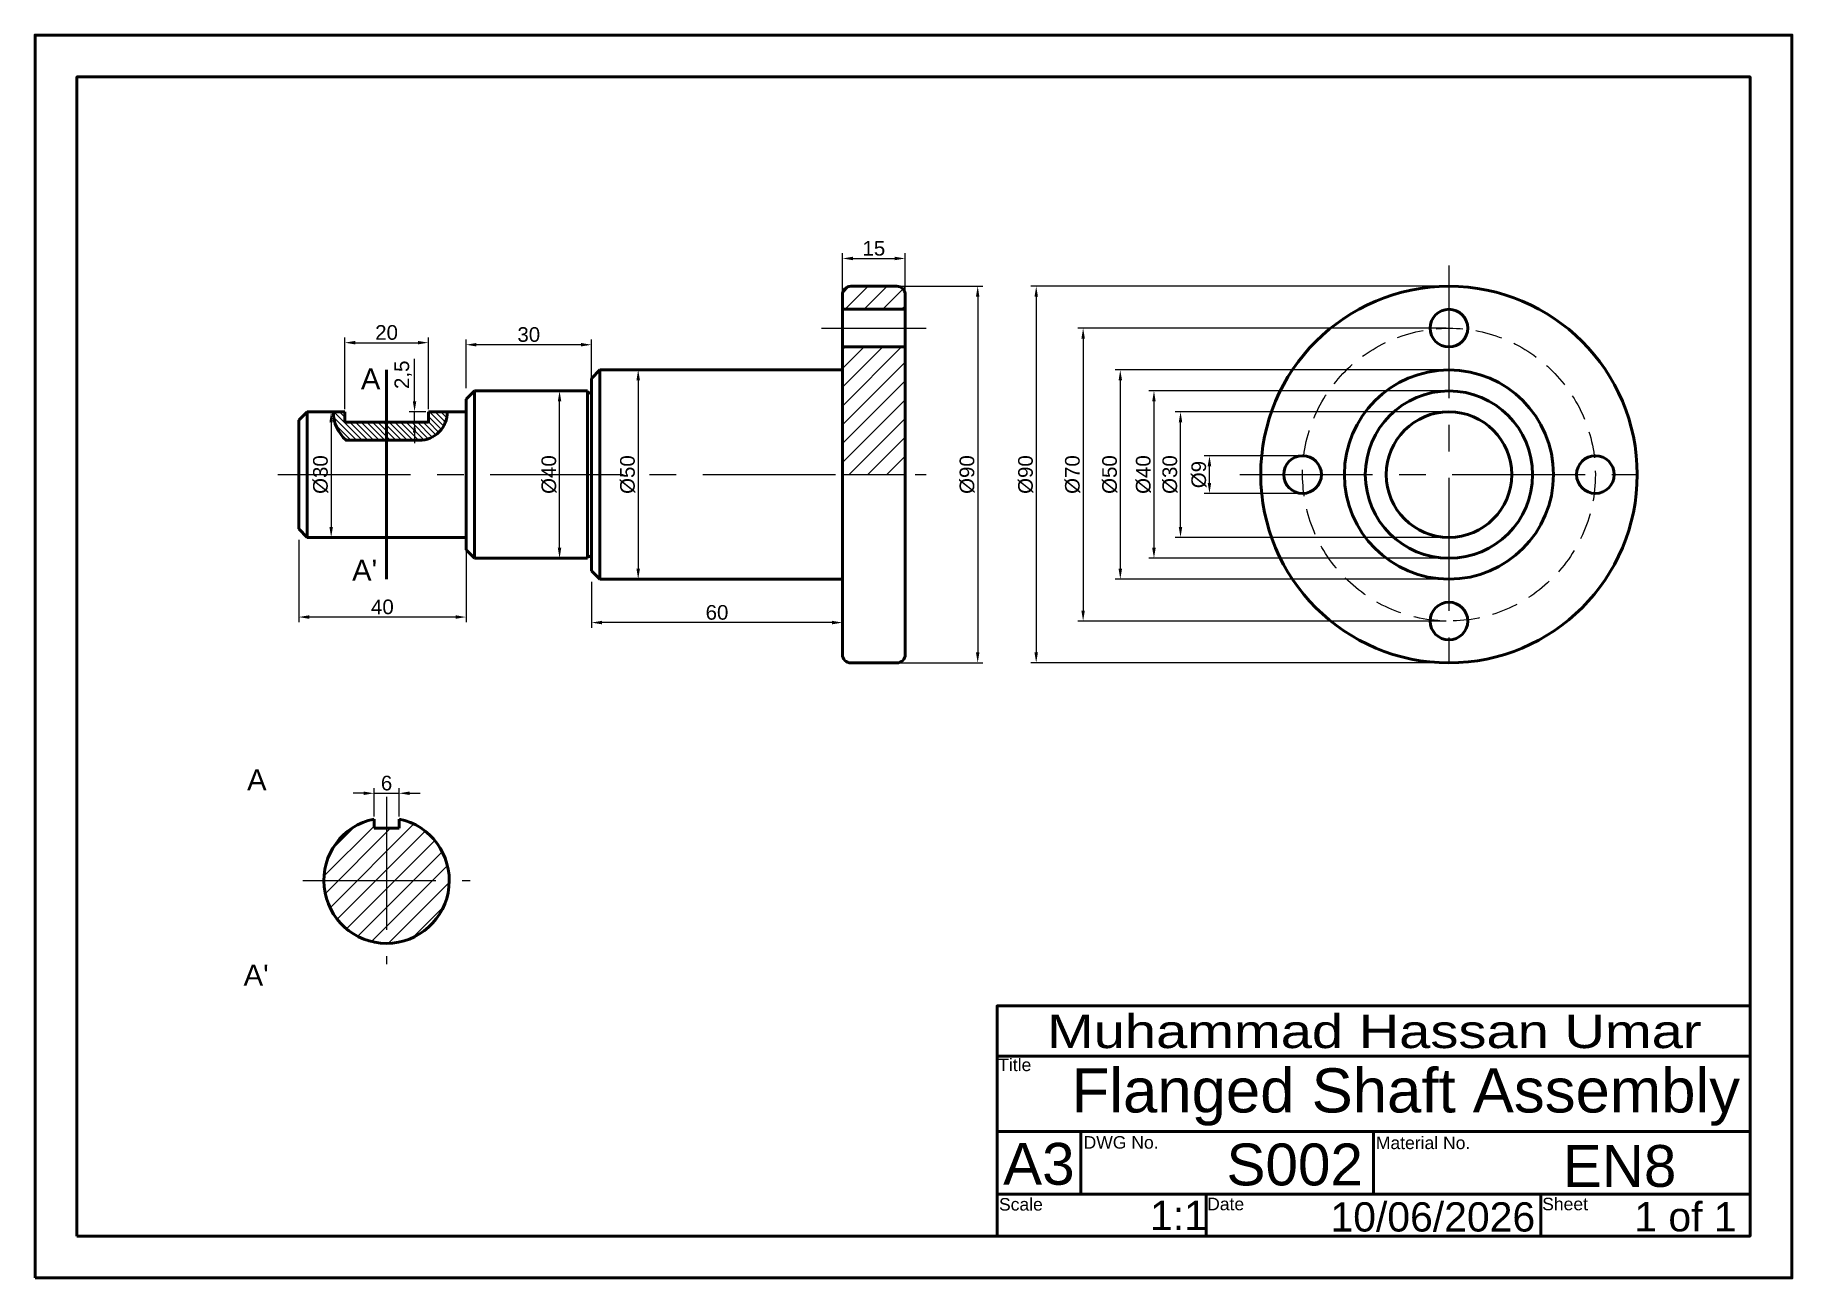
# Model space of a CAD drawing. Header units: millimetres. Extents: x 0 to 420, y 0 to 297.
import ezdxf

# ---------------------------------------------------------------- set-up
doc = ezdxf.new("R2010")
doc.units = ezdxf.units.MM
doc.linetypes.add('CENTER', pattern=[50.8, 31.75, -6.35, 6.35, -6.35])
doc.linetypes.add('HIDDEN', pattern=[9.525, 6.35, -3.175])
for name, color, linetype, lineweight in [('Array Circle', 7, 'HIDDEN', 25), ('Center', 1, 'CENTER', 25), ('Dimensions', 251, 'Continuous', 25), ('Hatch', 3, 'Continuous', 25), ('Hidden', 5, 'Continuous', 25), ('Outline', 7, 'Continuous', 50)]:
    doc.layers.add(name, color=color, linetype=linetype, lineweight=lineweight)
doc.styles.get("Standard").update_dxf_attribs({"font": 'arial.ttf'})
doc.dimstyles.new('ISO-25', dxfattribs={"dimtxt": 3.5, "dimasz": 2.5, "dimexe": 1.25, "dimexo": 0.625, "dimtad": 1, "dimtxsty": 'Standard', "dimcen": 2.5, "dimadec": 0, "dimazin": 0, "dimtfac": 1, "dimtmove": 0, "dimatfit": 3, "dimfxl": 1, "dimarcsym": 0})

# ---------------------------------------------------------------- blocks, each defined once
blk = doc.blocks.new('*U3')
at = {"layer": 'Outline'}
blk.add_circle((0, 0), 4.5, dxfattribs=at)
blk = doc.blocks.new('*U4')
at = {"layer": 'Outline', "color": 0, "linetype": 'ByBlock', "lineweight": -2, "transparency": 16777216}
blk.add_blockref('*U3', (300, 237), dxfattribs=at)
for p, rotation in [((265, 202), 90), ((335, 202), 270), ((300, 167), 180)]:
    blk.add_blockref('*U3', p, dxfattribs=dict(at, rotation=rotation))
blk = doc.blocks.new('*D5')
at = {"layer": 'Defpoints', "color": 0, "transparency": 16777216}
for p in [(63.02, 176.98), (103.02, 176.98), (63.02, 157.93)]:
    blk.add_point(p, dxfattribs=at)
at = {"layer": 'Dimensions', "color": 0, "lineweight": -2, "transparency": 16777216}
for p, q in [((63.02, 176.35), (63.02, 156.68)), ((103.02, 176.35), (103.02, 156.68)), ((100.52, 157.93), (65.52, 157.93))]:
    blk.add_line(p, q, dxfattribs=at)
at = {"layer": 'Dimensions', "color": 0, "transparency": 16777216}
for points in [[(65.52, 158.35), (65.52, 157.51), (63.02, 157.93)], [(100.52, 158.35), (100.52, 157.51), (103.02, 157.93)]]:
    blk.add_solid(points, dxfattribs=at)
at = {"layer": 'Dimensions', "color": 0, "transparency": 16777216, "insert": (83.02, 160.34), "char_height": 3.5, "attachment_point": 5}
blk.add_mtext('40', dxfattribs=at)
blk = doc.blocks.new('*D6')
at = {"layer": 'Defpoints', "color": 0, "transparency": 16777216}
for p in [(103.02, 223.01), (103.02, 211.98), (133.02, 211.98)]:
    blk.add_point(p, dxfattribs=at)
at = {"layer": 'Dimensions', "color": 0, "lineweight": -2, "transparency": 16777216}
for p, q in [((103.02, 212.6), (103.02, 224.26)), ((130.52, 223.01), (105.52, 223.01)), ((133.02, 212.6), (133.02, 224.26))]:
    blk.add_line(p, q, dxfattribs=at)
at = {"layer": 'Dimensions', "color": 0, "transparency": 16777216}
for points in [[(105.52, 223.43), (105.52, 222.6), (103.02, 223.01)], [(130.52, 223.43), (130.52, 222.6), (133.02, 223.01)]]:
    blk.add_solid(points, dxfattribs=at)
at = {"layer": 'Dimensions', "color": 0, "transparency": 16777216, "insert": (118.02, 225.43), "char_height": 3.5, "attachment_point": 5}
blk.add_mtext('30', dxfattribs=at)
blk = doc.blocks.new('*D7')
at = {"layer": 'Defpoints', "color": 0, "transparency": 16777216}
for p in [(133.02, 166.98), (193.02, 166.98), (133.02, 156.61)]:
    blk.add_point(p, dxfattribs=at)
at = {"layer": 'Dimensions', "color": 0, "lineweight": -2, "transparency": 16777216}
for p, q in [((133.02, 166.35), (133.02, 155.36)), ((193.02, 166.35), (193.02, 155.36)), ((190.52, 156.61), (135.52, 156.61))]:
    blk.add_line(p, q, dxfattribs=at)
at = {"layer": 'Dimensions', "color": 0, "transparency": 16777216}
for points in [[(135.52, 157.03), (135.52, 156.19), (133.02, 156.61)], [(190.52, 157.03), (190.52, 156.19), (193.02, 156.61)]]:
    blk.add_solid(points, dxfattribs=at)
at = {"layer": 'Dimensions', "color": 0, "transparency": 16777216, "insert": (163.02, 159.02), "char_height": 3.5, "attachment_point": 5}
blk.add_mtext('60', dxfattribs=at)
blk = doc.blocks.new('*D8')
at = {"layer": 'Defpoints', "color": 0, "transparency": 16777216}
for p in [(208.02, 243.63), (193.02, 234.98), (208.02, 234.98)]:
    blk.add_point(p, dxfattribs=at)
at = {"layer": 'Dimensions', "color": 0, "lineweight": -2, "transparency": 16777216}
for p, q in [((193.02, 235.6), (193.02, 244.88)), ((195.52, 243.63), (205.52, 243.63)), ((208.02, 235.6), (208.02, 244.88))]:
    blk.add_line(p, q, dxfattribs=at)
at = {"layer": 'Dimensions', "color": 0, "transparency": 16777216}
for points in [[(195.52, 244.04), (195.52, 243.21), (193.02, 243.63)], [(205.52, 244.04), (205.52, 243.21), (208.02, 243.63)]]:
    blk.add_solid(points, dxfattribs=at)
at = {"layer": 'Dimensions', "color": 0, "transparency": 16777216, "insert": (200.52, 246.04), "char_height": 3.5, "attachment_point": 5}
blk.add_mtext('15', dxfattribs=at)
blk = doc.blocks.new('*D10')
at = {"layer": 'Defpoints', "color": 0, "transparency": 16777216}
for p in [(135.02, 216.98), (135.02, 166.98), (144.18, 166.98)]:
    blk.add_point(p, dxfattribs=at)
at = {"layer": 'Dimensions', "color": 0, "lineweight": -2, "transparency": 16777216}
for p, q in [((135.64, 216.98), (145.43, 216.98)), ((144.18, 214.48), (144.18, 169.48)), ((135.64, 166.98), (145.43, 166.98))]:
    blk.add_line(p, q, dxfattribs=at)
at = {"layer": 'Dimensions', "color": 0, "transparency": 16777216}
for points in [[(143.76, 214.48), (144.6, 214.48), (144.18, 216.98)], [(143.76, 169.48), (144.6, 169.48), (144.18, 166.98)]]:
    blk.add_solid(points, dxfattribs=at)
at = {"layer": 'Dimensions', "color": 0, "transparency": 16777216, "insert": (141.67, 191.98), "char_height": 3.5, "attachment_point": 5, "rotation": 90}
blk.add_mtext('%%C50', dxfattribs=at)
blk = doc.blocks.new('*D11')
at = {"layer": 'Defpoints', "color": 0, "transparency": 16777216}
for p in [(125.38, 211.98), (132.02, 211.98), (132.02, 171.98)]:
    blk.add_point(p, dxfattribs=at)
at = {"layer": 'Dimensions', "color": 0, "lineweight": -2, "transparency": 16777216}
for p, q in [((131.39, 211.98), (124.13, 211.98)), ((125.38, 174.48), (125.38, 209.48)), ((131.39, 171.98), (124.13, 171.98))]:
    blk.add_line(p, q, dxfattribs=at)
at = {"layer": 'Dimensions', "color": 0, "transparency": 16777216}
for points in [[(124.96, 209.48), (125.79, 209.48), (125.38, 211.98)], [(124.96, 174.48), (125.79, 174.48), (125.38, 171.98)]]:
    blk.add_solid(points, dxfattribs=at)
at = {"layer": 'Dimensions', "color": 0, "transparency": 16777216, "insert": (122.87, 191.98), "char_height": 3.5, "attachment_point": 5, "rotation": 90}
blk.add_mtext('%%C40', dxfattribs=at)
blk = doc.blocks.new('*D12')
at = {"layer": 'Defpoints', "color": 0, "transparency": 16777216}
for p in [(69.52, 206.98), (69.52, 176.98), (70.77, 176.98)]:
    blk.add_point(p, dxfattribs=at)
at = {"layer": 'Dimensions', "color": 0, "lineweight": -2, "transparency": 16777216}
for p, q in [((70.14, 206.98), (72.02, 206.98)), ((70.77, 204.48), (70.77, 179.48)), ((70.14, 176.98), (72.02, 176.98))]:
    blk.add_line(p, q, dxfattribs=at)
at = {"layer": 'Dimensions', "color": 0, "transparency": 16777216}
for points in [[(70.36, 204.48), (71.19, 204.48), (70.77, 206.98)], [(70.36, 179.48), (71.19, 179.48), (70.77, 176.98)]]:
    blk.add_solid(points, dxfattribs=at)
at = {"layer": 'Dimensions', "color": 0, "transparency": 16777216, "insert": (68.26, 191.98), "char_height": 3.5, "attachment_point": 5, "rotation": 90}
blk.add_mtext('%%C30', dxfattribs=at)
blk = doc.blocks.new('*D16')
at = {"layer": 'Defpoints', "color": 0, "transparency": 16777216}
for p in [(280.76, 196.48), (303.02, 196.48), (303.02, 187.48)]:
    blk.add_point(p, dxfattribs=at)
at = {"layer": 'Dimensions', "color": 0, "lineweight": -2, "transparency": 16777216}
for p, q in [((302.39, 196.48), (279.51, 196.48)), ((280.76, 189.98), (280.76, 193.98)), ((302.39, 187.48), (279.51, 187.48))]:
    blk.add_line(p, q, dxfattribs=at)
at = {"layer": 'Dimensions', "color": 0, "transparency": 16777216}
for points in [[(280.34, 193.98), (281.17, 193.98), (280.76, 196.48)], [(280.34, 189.98), (281.17, 189.98), (280.76, 187.48)]]:
    blk.add_solid(points, dxfattribs=at)
at = {"layer": 'Dimensions', "color": 0, "transparency": 16777216, "insert": (278.25, 191.98), "char_height": 3.5, "attachment_point": 5, "rotation": 90}
blk.add_mtext('%%C9', dxfattribs=at)
blk = doc.blocks.new('*D17')
at = {"layer": 'Defpoints', "color": 0, "transparency": 16777216}
for p in [(94.02, 223.5), (74.02, 206.98), (94.02, 206.98)]:
    blk.add_point(p, dxfattribs=at)
at = {"layer": 'Dimensions', "color": 0, "lineweight": -2, "transparency": 16777216}
for p, q in [((74.02, 207.6), (74.02, 224.75)), ((76.52, 223.5), (91.52, 223.5)), ((94.02, 207.6), (94.02, 224.75))]:
    blk.add_line(p, q, dxfattribs=at)
at = {"layer": 'Dimensions', "color": 0, "transparency": 16777216}
for points in [[(76.52, 223.92), (76.52, 223.09), (74.02, 223.5)], [(91.52, 223.92), (91.52, 223.09), (94.02, 223.5)]]:
    blk.add_solid(points, dxfattribs=at)
at = {"layer": 'Dimensions', "color": 0, "transparency": 16777216, "insert": (84.02, 225.92), "char_height": 3.5, "attachment_point": 5}
blk.add_mtext('20', dxfattribs=at)
blk = doc.blocks.new('*D19')
at = {"layer": 'Defpoints', "color": 0, "transparency": 16777216}
for p in [(90.71, 206.98), (94.02, 206.98), (94.02, 204.48)]:
    blk.add_point(p, dxfattribs=at)
at = {"layer": 'Dimensions', "color": 0, "lineweight": -2, "transparency": 16777216}
for p, q in [((90.71, 209.48), (90.71, 219.68)), ((93.39, 206.98), (89.46, 206.98)), ((90.71, 204.48), (90.71, 206.98)), ((93.39, 204.48), (89.46, 204.48)), ((90.71, 201.98), (90.71, 199.48))]:
    blk.add_line(p, q, dxfattribs=at)
at = {"layer": 'Dimensions', "color": 0, "transparency": 16777216}
for points in [[(90.3, 209.48), (91.13, 209.48), (90.71, 206.98)], [(90.3, 201.98), (91.13, 201.98), (90.71, 204.48)]]:
    blk.add_solid(points, dxfattribs=at)
at = {"layer": 'Dimensions', "color": 0, "transparency": 16777216, "insert": (87.99, 215.83), "char_height": 3.5, "attachment_point": 5, "rotation": 90}
blk.add_mtext('2,5', dxfattribs=at)
blk = doc.blocks.new('*D25')
at = {"layer": 'Defpoints', "color": 0, "transparency": 16777216}
for p in [(273.84, 206.98), (338.02, 206.98), (338.02, 176.98)]:
    blk.add_point(p, dxfattribs=at)
at = {"layer": 'Dimensions', "color": 0, "lineweight": -2, "transparency": 16777216}
for p, q in [((337.39, 206.98), (272.59, 206.98)), ((273.84, 179.48), (273.84, 204.48)), ((337.39, 176.98), (272.59, 176.98))]:
    blk.add_line(p, q, dxfattribs=at)
at = {"layer": 'Dimensions', "color": 0, "transparency": 16777216}
for points in [[(273.42, 204.48), (274.25, 204.48), (273.84, 206.98)], [(273.42, 179.48), (274.25, 179.48), (273.84, 176.98)]]:
    blk.add_solid(points, dxfattribs=at)
at = {"layer": 'Dimensions', "color": 0, "transparency": 16777216, "insert": (271.33, 191.98), "char_height": 3.5, "attachment_point": 5, "rotation": 90}
blk.add_mtext('%%C30', dxfattribs=at)
blk = doc.blocks.new('*D26')
at = {"layer": 'Defpoints', "color": 0, "transparency": 16777216}
for p in [(338.02, 211.98), (267.49, 171.98), (338.02, 171.98)]:
    blk.add_point(p, dxfattribs=at)
at = {"layer": 'Dimensions', "color": 0, "lineweight": -2, "transparency": 16777216}
for p, q in [((337.39, 211.98), (266.24, 211.98)), ((267.49, 209.48), (267.49, 174.48)), ((337.39, 171.98), (266.24, 171.98))]:
    blk.add_line(p, q, dxfattribs=at)
at = {"layer": 'Dimensions', "color": 0, "transparency": 16777216}
for points in [[(267.07, 209.48), (267.9, 209.48), (267.49, 211.98)], [(267.07, 174.48), (267.9, 174.48), (267.49, 171.98)]]:
    blk.add_solid(points, dxfattribs=at)
at = {"layer": 'Dimensions', "color": 0, "transparency": 16777216, "insert": (264.98, 191.98), "char_height": 3.5, "attachment_point": 5, "rotation": 90}
blk.add_mtext('%%C40', dxfattribs=at)
blk = doc.blocks.new('*D27')
at = {"layer": 'Defpoints', "color": 0, "transparency": 16777216}
for p in [(338.02, 216.98), (259.44, 166.98), (338.02, 166.98)]:
    blk.add_point(p, dxfattribs=at)
at = {"layer": 'Dimensions', "color": 0, "lineweight": -2, "transparency": 16777216}
for p, q in [((337.39, 216.98), (258.19, 216.98)), ((259.44, 214.48), (259.44, 169.48)), ((337.39, 166.98), (258.19, 166.98))]:
    blk.add_line(p, q, dxfattribs=at)
at = {"layer": 'Dimensions', "color": 0, "transparency": 16777216}
for points in [[(259.03, 214.48), (259.86, 214.48), (259.44, 216.98)], [(259.03, 169.48), (259.86, 169.48), (259.44, 166.98)]]:
    blk.add_solid(points, dxfattribs=at)
at = {"layer": 'Dimensions', "color": 0, "transparency": 16777216, "insert": (256.93, 191.98), "char_height": 3.5, "attachment_point": 5, "rotation": 90}
blk.add_mtext('%%C50', dxfattribs=at)
blk = doc.blocks.new('*D28')
at = {"layer": 'Defpoints', "color": 0, "transparency": 16777216}
for p in [(338.02, 226.98), (250.55, 156.98), (338.02, 156.98)]:
    blk.add_point(p, dxfattribs=at)
at = {"layer": 'Dimensions', "color": 0, "lineweight": -2, "transparency": 16777216}
for p, q in [((337.39, 226.98), (249.3, 226.98)), ((250.55, 224.48), (250.55, 159.48)), ((337.39, 156.98), (249.3, 156.98))]:
    blk.add_line(p, q, dxfattribs=at)
at = {"layer": 'Dimensions', "color": 0, "transparency": 16777216}
for points in [[(250.14, 224.48), (250.97, 224.48), (250.55, 226.98)], [(250.14, 159.48), (250.97, 159.48), (250.55, 156.98)]]:
    blk.add_solid(points, dxfattribs=at)
at = {"layer": 'Dimensions', "color": 0, "transparency": 16777216, "insert": (248.04, 191.98), "char_height": 3.5, "attachment_point": 5, "rotation": 90}
blk.add_mtext('%%C70', dxfattribs=at)
blk = doc.blocks.new('*D29')
at = {"layer": 'Defpoints', "color": 0, "transparency": 16777216}
for p in [(338.02, 236.98), (239.34, 146.98), (338.02, 146.98)]:
    blk.add_point(p, dxfattribs=at)
at = {"layer": 'Dimensions', "color": 0, "lineweight": -2, "transparency": 16777216}
for p, q in [((337.39, 236.98), (238.09, 236.98)), ((239.34, 234.48), (239.34, 149.48)), ((337.39, 146.98), (238.09, 146.98))]:
    blk.add_line(p, q, dxfattribs=at)
at = {"layer": 'Dimensions', "color": 0, "transparency": 16777216}
for points in [[(238.92, 234.48), (239.75, 234.48), (239.34, 236.98)], [(238.92, 149.48), (239.75, 149.48), (239.34, 146.98)]]:
    blk.add_solid(points, dxfattribs=at)
at = {"layer": 'Dimensions', "color": 0, "transparency": 16777216, "insert": (236.83, 191.98), "char_height": 3.5, "attachment_point": 5, "rotation": 90}
blk.add_mtext('%%C90', dxfattribs=at)
blk = doc.blocks.new('*D30')
at = {"layer": 'Defpoints', "color": 0, "transparency": 16777216}
for p in [(87.02, 115.81), (81.02, 109.65), (87.02, 109.65)]:
    blk.add_point(p, dxfattribs=at)
at = {"layer": 'Dimensions', "color": 0, "lineweight": -2, "transparency": 16777216}
for p, q in [((78.52, 115.81), (76.02, 115.81)), ((81.02, 110.27), (81.02, 117.06)), ((81.02, 115.81), (87.02, 115.81)), ((87.02, 110.27), (87.02, 117.06)), ((89.52, 115.81), (92.02, 115.81))]:
    blk.add_line(p, q, dxfattribs=at)
at = {"layer": 'Dimensions', "color": 0, "transparency": 16777216}
for points in [[(78.52, 116.23), (78.52, 115.4), (81.02, 115.81)], [(89.52, 116.23), (89.52, 115.4), (87.02, 115.81)]]:
    blk.add_solid(points, dxfattribs=at)
at = {"layer": 'Dimensions', "color": 0, "transparency": 16777216, "insert": (84.02, 118.23), "char_height": 3.5, "attachment_point": 5}
blk.add_mtext('6', dxfattribs=at)
blk = doc.blocks.new('*D32')
at = {"layer": 'Defpoints', "color": 0, "transparency": 16777216}
for p in [(206.02, 236.98), (206.02, 146.98), (225.35, 146.98)]:
    blk.add_point(p, dxfattribs=at)
at = {"layer": 'Dimensions', "color": 0, "lineweight": -2, "transparency": 16777216}
for p, q in [((206.64, 236.98), (226.6, 236.98)), ((225.35, 234.48), (225.35, 149.48)), ((206.64, 146.98), (226.6, 146.98))]:
    blk.add_line(p, q, dxfattribs=at)
at = {"layer": 'Dimensions', "color": 0, "transparency": 16777216}
for points in [[(224.93, 234.48), (225.76, 234.48), (225.35, 236.98)], [(224.93, 149.48), (225.76, 149.48), (225.35, 146.98)]]:
    blk.add_solid(points, dxfattribs=at)
at = {"layer": 'Dimensions', "color": 0, "transparency": 16777216, "insert": (222.84, 191.98), "char_height": 3.5, "attachment_point": 5, "rotation": 90}
blk.add_mtext('%%C90', dxfattribs=at)

msp = doc.modelspace()

# ---------------------------------------------------------------- hatches: boundary and pattern name
at = {"layer": 'Hatch'}
h = msp.add_hatch(dxfattribs=at)
h.set_pattern_fill('ANSI31', color=256)
h.set_pattern_definition([(45, (33.0198, -10.0245), (-2.245064, 2.245064), [])])
h.paths.add_polyline_path([(193.02, 191.975), (208.02, 191.975), (208.02, 222.475), (193.02, 222.475), (193.02, 216.975)])
h.paths.add_polyline_path([(208.02, 231.475), (208.02, 236.975), (193.02, 236.975), (193.02, 231.475)])
h = msp.add_hatch(dxfattribs=at)
h.set_pattern_fill('ANSI31', color=256, scale=0.3, angle=90)
h.set_pattern_definition([(135, (18.9329, 12.9207), (-0.673519, -0.673519), [])])
h.paths.add_polyline_path([(98.52, 206.975), (94.02, 206.975), (94.02, 204.475), (74.02, 204.475), (74.02, 206.975), (71.307, 206.975, 0.2130047), (74.338, 200.183), (91.855, 200.183, 0.4197826)])
h = msp.add_hatch(dxfattribs=at)
h.set_pattern_fill('ANSI31', color=256)
h.paths.add_polyline_path([(87.02, 109.645), (87.02, 107.448), (84.02, 107.448), (84.02, 94.948), (99.02, 94.948, 0.356394)])
h.paths.add_polyline_path([(99.02, 94.948), (84.02, 94.948), (84.02, 79.948, 0.4142136)])
h.paths.add_polyline_path([(84.02, 94.948), (69.02, 94.948, 0.4142136), (84.02, 79.948)])
h.paths.add_polyline_path([(84.02, 107.448), (81.02, 107.448), (81.02, 109.645, 0.356394), (69.02, 94.948), (84.02, 94.948)])

# ---------------------------------------------------------------- linework, layer by layer
at = {"layer": 'Array Circle'}
msp.add_circle((338.02, 191.975), 35, dxfattribs=at)
at = {"layer": 'Center'}
for p, q in [((338.02, 241.975), (338.02, 141.975)), ((188.02, 226.975), (213.02, 226.975)), ((58.02, 191.975), (213.02, 191.975)), ((288.02, 191.975), (388.02, 191.975)), ((84.02, 114.948), (84.02, 74.948)), ((64.02, 94.948), (104.02, 94.948))]:
    msp.add_line(p, q, dxfattribs=at)
at = {"layer": 'Hidden'}
msp.add_line((193.02, 191.975), (208.02, 191.975), dxfattribs=at)
at = {"layer": 'Outline'}
for p, q in [((195.02, 236.975), (206.02, 236.975)), ((193.02, 216.975), (193.02, 234.975)), ((193.02, 231.475), (208.02, 231.475)), ((208.02, 234.975), (208.02, 148.975)), ((193.02, 222.475), (208.02, 222.475)), ((84.02, 216.975), (84.02, 166.975)), ((133.02, 214.975), (135.02, 216.975)), ((133.02, 211.975), (133.02, 214.975)), ((135.02, 216.975), (193.02, 216.975)), ((135.02, 216.975), (135.02, 166.975)), ((193.02, 216.975), (193.02, 166.975)), ((103.02, 209.975), (105.02, 211.975)), ((105.02, 211.975), (132.02, 211.975)), ((105.02, 211.975), (105.02, 171.975)), ((132.02, 211.975), (132.02, 171.975)), ((133.02, 211.975), (133.02, 171.975)), ((63.02, 204.975), (65.02, 206.975)), ((65.02, 206.975), (74.02, 206.975)), ((65.02, 206.975), (65.02, 176.975)), ((74.02, 206.975), (74.02, 204.475)), ((94.02, 204.475), (94.02, 206.975)), ((94.02, 206.975), (103.02, 206.975)), ((103.02, 206.975), (103.02, 209.975)), ((103.02, 206.975), (103.02, 176.975)), ((63.02, 191.975), (63.02, 204.975)), ((74.02, 204.475), (94.02, 204.475)), ((63.02, 178.975), (63.02, 191.975)), ((63.02, 178.975), (65.02, 176.975)), ((103.02, 176.975), (65.02, 176.975)), ((103.02, 173.975), (103.02, 176.975)), ((103.02, 173.975), (105.02, 171.975)), ((132.02, 171.975), (105.02, 171.975)), ((133.02, 168.975), (133.02, 171.975)), ((133.02, 168.975), (135.02, 166.975)), ((193.02, 166.975), (135.02, 166.975)), ((193.02, 148.975), (193.02, 166.975)), ((206.02, 146.975), (195.02, 146.975)), ((81.02, 109.645), (81.02, 107.448)), ((87.02, 107.448), (87.02, 109.645)), ((84.02, 107.448), (81.02, 107.448)), ((84.02, 107.448), (87.02, 107.448)), ((230, 53), (410, 53)), ((230, 35), (410, 35)), ((250, 35), (250, 20)), ((320, 35), (320, 20)), ((230, 20), (410, 20)), ((280, 20), (280, 10)), ((360, 20), (360, 10))]:
    msp.add_line(p, q, dxfattribs=at)
for points in [[(0, 0), (420, 0), (420, 297), (0, 297)], [(10, 10), (410, 10), (410, 287), (10, 287)], [(230, 10), (410, 10), (410, 65), (230, 65)]]:
    msp.add_lwpolyline(points, close=True, dxfattribs=at)
msp.add_lwpolyline([(71.307, 206.975, 0.2130047), (74.338, 200.183), (91.855, 200.183, 0.4197826), (98.52, 206.975, 2.2355136)], format="xyb", dxfattribs=at)
for radius in [45, 25, 20, 15]:
    msp.add_circle((338.02, 191.975), radius, dxfattribs=at)
for centre, radius, start, end in [((195.02, 234.975), 2, 90, 180), ((206.02, 234.975), 2, 0, 90), ((132.52, 211.975), 0.5, 180, 0), ((132.52, 171.975), 0.5, 0, 180), ((195.02, 148.975), 2, 180, 270), ((206.02, 148.975), 2, 270, 0), ((84.02, 94.948), 15, 101.53696, 78.46304)]:
    msp.add_arc(centre, radius, start, end, dxfattribs=at)

# ---------------------------------------------------------------- block references
msp.add_blockref('*U4', (38.02, -10.025), dxfattribs=at)

# ---------------------------------------------------------------- texts
for s, height, p in [('A', 5, (77.881, 212.339)), ("A'", 5, (75.779, 166.604)), ('A', 5, (50.677, 116.524)), ("A'", 5, (49.847, 69.862)), ('Flanged Shaft Assembly', 10.55451, (247.813, 39.524)), ('A3', 10, (231.432, 22.252)), ('S002', 10, (284.829, 22.099)), ('EN8', 10, (365.221, 21.743)), ('1:1', 7, (266.548, 11.422)), ('10/06/2026', 7, (309.689, 11.064)), ('1 of 1', 7, (382.327, 11.1))]:
    msp.add_text(s, height=height, dxfattribs=at).set_placement(p)
at = {"layer": 'Outline', "width": 1.2}
msp.add_text('Muhammad Hassan Umar', height=8, dxfattribs=at).set_placement((241.91, 54.915))
at = {"layer": 'Outline', "lineweight": 200}
for s, p in [('Title', (230.255, 49.414)), ('DWG No.', (250.67, 30.875)), ('Material No.', (320.535, 30.767)), ('Scale', (230.44, 16.075)), ('Date', (280.205, 16.152)), ('Sheet', (360.308, 16.152))]:
    msp.add_text(s, height=3, dxfattribs=at).set_placement(p)

# ---------------------------------------------------------------- dimensions: what is measured, and where the dimension line sits
at = {"layer": 'Dimensions'}
for base, p1, p2, picture, middle in [((208.02, 243.625), (193.02, 234.975), (208.02, 234.975), '*D8', (200.52, 246.037)), ((103.02, 223.014), (133.02, 211.975), (103.02, 211.975), '*D6', (118.02, 225.427)), ((63.02, 157.931), (103.02, 176.975), (63.02, 176.975), '*D5', (83.02, 160.343)), ((133.02, 156.61), (193.02, 166.975), (133.02, 166.975), '*D7', (163.02, 159.022)), ((87.02, 115.814), (81.02, 109.645), (87.02, 109.645), '*D30', (84.02, 118.226))]:
    dim = msp.add_linear_dim(base=base, p1=p1, p2=p2, dimstyle='ISO-25', dxfattribs=at)
    dim.commit()
    dim.dimension.update_dxf_attribs({"geometry": picture, "text_midpoint": middle})
for base, p1, p2, picture, middle in [((225.345, 146.975), (206.02, 236.975), (206.02, 146.975), '*D32', (222.835, 191.975)), ((239.337, 146.975), (338.02, 236.975), (338.02, 146.975), '*D29', (236.827, 191.975)), ((250.554, 156.975), (338.02, 226.975), (338.02, 156.975), '*D28', (248.045, 191.975)), ((144.182, 166.975), (135.02, 216.975), (135.02, 166.975), '*D10', (141.672, 191.975)), ((259.443, 166.975), (338.02, 216.975), (338.02, 166.975), '*D27', (256.934, 191.975)), ((125.377, 211.975), (132.02, 171.975), (132.02, 211.975), '*D11', (122.867, 191.975)), ((267.486, 171.975), (338.02, 211.975), (338.02, 171.975), '*D26', (264.976, 191.975)), ((70.772, 176.975), (69.52, 206.975), (69.52, 176.975), '*D12', (68.262, 191.975)), ((273.835, 206.975), (338.02, 176.975), (338.02, 206.975), '*D25', (271.325, 191.975)), ((280.757, 196.475), (303.02, 187.475), (303.02, 196.475), '*D16', (278.247, 191.975))]:
    dim = msp.add_linear_dim(base=base, p1=p1, p2=p2, angle=90, text='%%C<>', dimstyle='ISO-25', dxfattribs=at)
    dim.commit()
    dim.dimension.update_dxf_attribs({"geometry": picture, "text_midpoint": middle})
dim = msp.add_linear_dim(base=(94.02, 223.504), p1=(74.02, 206.975), p2=(94.02, 206.975), dimstyle='ISO-25', dxfattribs=at)
dim.commit()
dim.dimension.update_dxf_attribs({"geometry": '*D17', "text_midpoint": (84.02, 223.504), "dimtype": 160})
dim = msp.add_linear_dim(base=(90.714, 206.975), p1=(94.02, 204.475), p2=(94.02, 206.975), angle=90, dimstyle='ISO-25', dxfattribs=at)
dim.commit()
dim.dimension.update_dxf_attribs({"geometry": '*D19', "text_midpoint": (87.986, 215.829)})

doc.saveas('drawing.dxf')
